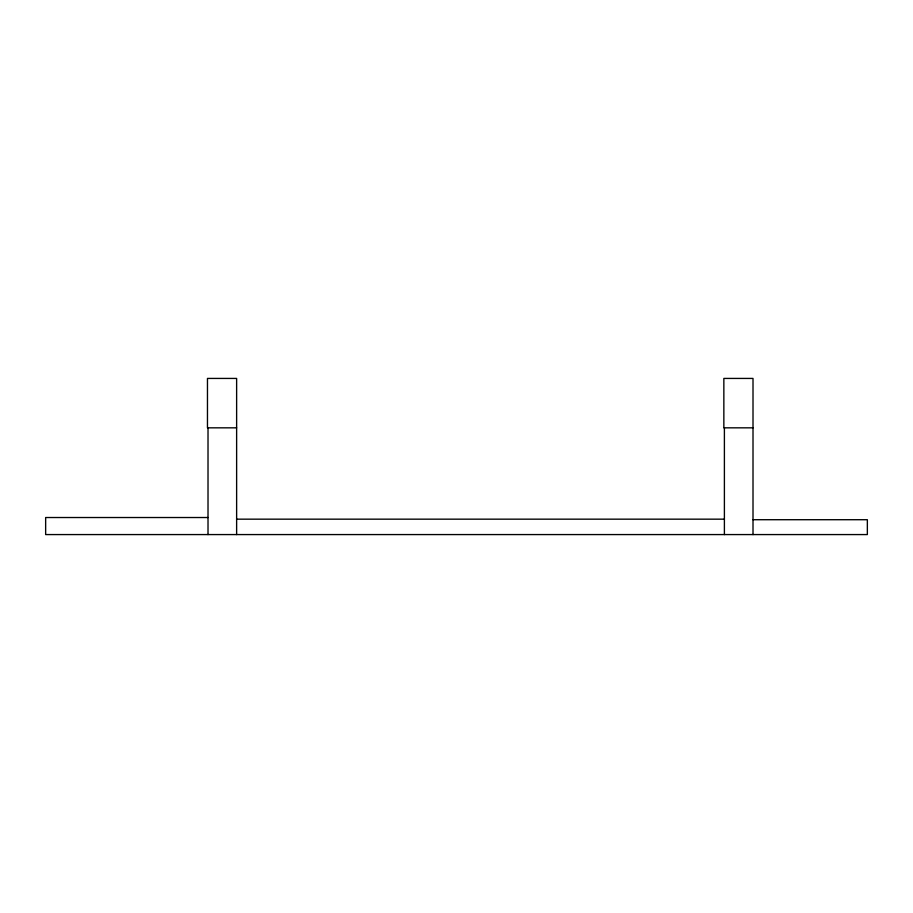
<?xml version="1.0" encoding="UTF-8"?>
<svg xmlns="http://www.w3.org/2000/svg" width="913" height="913" viewBox="0 0 913 913"><rect width="100%" height="100%" fill="white"/><g stroke="black" fill="none" stroke-linecap="round" stroke-linejoin="round"><path stroke-width="1.37" d="M236.627 427.832L207.468 427.832L207.468 378.427L236.627 378.427L236.627 534.573M753.008 427.832L723.849 427.832L723.849 378.427L753.008 378.427L753.008 534.573M208.016 517.523L45.65 517.523L45.65 534.573L867.35 534.573L867.35 519.714L753.008 519.714M236.627 519.166L724.397 519.166M724.397 427.832L724.397 534.573M208.016 427.832L208.016 534.573"/></g></svg>
